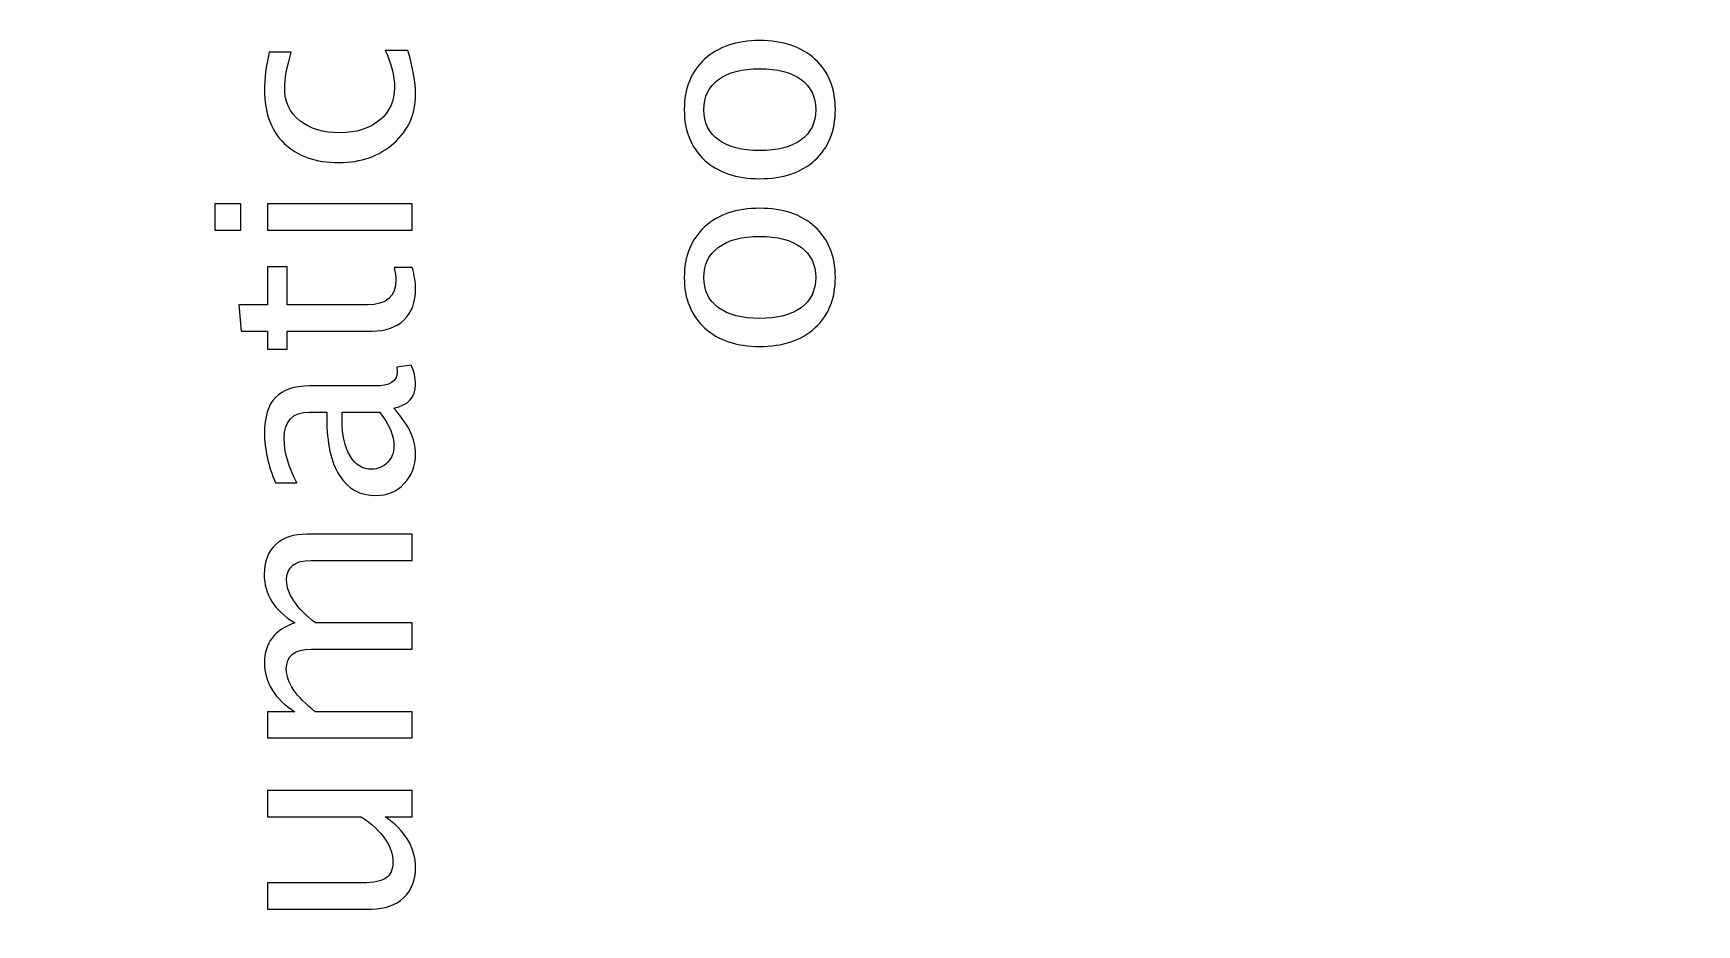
# Model space of a CAD drawing. Header units: centimetres. Extents: x -41.3 to 41.1, y -32.2 to 43.6.
# Drawn here: x 1.27 to 16.73, y -12.83 to -4.54 of the extents above; entities that cross this region are included whole.
import ezdxf

# ---------------------------------------------------------------- set-up
doc = ezdxf.new("R2010")
doc.units = ezdxf.units.CM
doc.header["$MEASUREMENT"] = 0
doc.layers.add('Layer 1', color=7, linetype='Continuous')

msp = doc.modelspace()

# ---------------------------------------------------------------- linework, layer by layer
at = {"layer": 'Layer 1', "color": 4, "lineweight": 53}
msp.add_open_spline([(31.7, -32.2), (31.7, -32.2), (-31.7, -32.2), (-31.7, -32.2), (-31.7, -32.2), (-31.97614, -32.2), (-32.2, -31.97614), (-32.2, -31.7), (-32.2, -31.7), (-32.2, -31.7), (-32.2, 31.7), (-32.2, 31.7), (-32.2, 31.7), (-32.2, 31.97614), (-31.97614, 32.2), (-31.7, 32.2), (-31.7, 32.2), (-31.7, 32.2), (31.7, 32.2), (31.7, 32.2), (31.7, 32.2), (31.97614, 32.2), (32.2, 31.97614), (32.2, 31.7), (32.2, 31.7), (32.2, 31.7), (32.2, -31.7), (32.2, -31.7), (32.2, -31.7), (32.2, -31.97614), (31.97614, -32.2), (31.7, -32.2)], degree=3, knots=[0, 0, 0, 0, 0.11111111, 0.11111111, 0.11111111, 0.11111111, 0.22222222, 0.22222222, 0.22222222, 0.22222222, 0.33333333, 0.33333333, 0.33333333, 0.33333333, 0.44444444, 0.44444444, 0.44444444, 0.44444444, 0.55555556, 0.55555556, 0.55555556, 0.55555556, 0.66666667, 0.66666667, 0.66666667, 0.66666667, 0.77777778, 0.77777778, 0.77777778, 0.77777778, 1, 1, 1, 1], dxfattribs=at)
at = {"layer": 'Layer 1', "color": 30, "lineweight": 53}
msp.add_open_spline([(-30, -30), (-30, -30), (-30, 30), (-30, 30), (-30, 30), (-30, 30), (30, 30), (30, 30), (30, 30), (30, 30), (30, -30), (30, -30), (30, -30), (30, -30), (-30, -30), (-30, -30)], degree=3, knots=[0, 0, 0, 0, 0.2, 0.2, 0.2, 0.2, 0.4, 0.4, 0.4, 0.4, 0.6, 0.6, 0.6, 0.6, 1, 1, 1, 1], dxfattribs=at)
at = {"layer": 'Layer 1'}
for points, knots in [([(8.72447, -5.24643), (8.72447, -5.44413), (8.66139, -5.60076), (8.53524, -5.71591), (8.53524, -5.71591), (8.40909, -5.83149), (8.23764, -5.88906), (8.02131, -5.88906), (8.02131, -5.88906), (7.80541, -5.88906), (7.63439, -5.83149), (7.50866, -5.71591), (7.50866, -5.71591), (7.38293, -5.60076), (7.31985, -5.44413), (7.31985, -5.24643), (7.31985, -5.24643), (7.31985, -5.04873), (7.38293, -4.8921), (7.50866, -4.77695), (7.50866, -4.77695), (7.63439, -4.66138), (7.80541, -4.6038), (8.02131, -4.6038), (8.02131, -4.6038), (8.23764, -4.6038), (8.40909, -4.66138), (8.53524, -4.77695), (8.53524, -4.77695), (8.66139, -4.8921), (8.72447, -5.04873), (8.72447, -5.24643)], [0, 0, 0, 0, 0.11111111, 0.11111111, 0.11111111, 0.11111111, 0.22222222, 0.22222222, 0.22222222, 0.22222222, 0.33333333, 0.33333333, 0.33333333, 0.33333333, 0.44444444, 0.44444444, 0.44444444, 0.44444444, 0.55555556, 0.55555556, 0.55555556, 0.55555556, 0.66666667, 0.66666667, 0.66666667, 0.66666667, 0.77777778, 0.77777778, 0.77777778, 0.77777778, 1, 1, 1, 1]), ([(4.75022, -4.69716), (4.79763, -4.85506), (4.82134, -4.99138), (4.82134, -5.1061), (4.82134, -5.1061), (4.82134, -5.28813), (4.75403, -5.43884), (4.61983, -5.55864), (4.61983, -5.55864), (4.48521, -5.67846), (4.31546, -5.73857), (4.11099, -5.73857), (4.11099, -5.73857), (3.89255, -5.73857), (3.72194, -5.6793), (3.60002, -5.56076), (3.60002, -5.56076), (3.47768, -5.44223), (3.41672, -5.2767), (3.41672, -5.06419), (3.41672, -5.06419), (3.41672, -4.95963), (3.43111, -4.84194), (3.4599, -4.7124), (3.4599, -4.7124), (3.4599, -4.7124), (3.66564, -4.7124), (3.66564, -4.7124), (3.66564, -4.7124), (3.625, -4.84998), (3.60468, -4.96217), (3.60468, -5.04853), (3.60468, -5.04853), (3.60468, -5.17383), (3.65167, -5.27416), (3.74523, -5.34909), (3.74523, -5.34909), (3.83878, -5.42402), (3.96367, -5.4617), (4.11945, -5.4617), (4.11945, -5.4617), (4.27058, -5.4617), (4.3925, -5.42275), (4.48606, -5.34528), (4.48606, -5.34528), (4.57919, -5.26781), (4.62576, -5.16664), (4.62576, -5.04091), (4.62576, -5.04091), (4.62576, -4.92957), (4.59697, -4.81527), (4.5394, -4.69716), (4.5394, -4.69716), (4.5394, -4.69716), (4.75022, -4.69716), (4.75022, -4.69716)], [0, 0, 0, 0, 0.06666667, 0.06666667, 0.06666667, 0.06666667, 0.13333333, 0.13333333, 0.13333333, 0.13333333, 0.2, 0.2, 0.2, 0.2, 0.26666667, 0.26666667, 0.26666667, 0.26666667, 0.33333333, 0.33333333, 0.33333333, 0.33333333, 0.4, 0.4, 0.4, 0.4, 0.46666667, 0.46666667, 0.46666667, 0.46666667, 0.53333333, 0.53333333, 0.53333333, 0.53333333, 0.6, 0.6, 0.6, 0.6, 0.66666667, 0.66666667, 0.66666667, 0.66666667, 0.73333333, 0.73333333, 0.73333333, 0.73333333, 0.8, 0.8, 0.8, 0.8, 0.86666667, 0.86666667, 0.86666667, 0.86666667, 1, 1, 1, 1]), ([(8.54159, -5.24685), (8.54159, -5.1262), (8.49629, -5.03222), (8.40528, -4.96534), (8.40528, -4.96534), (8.31468, -4.89887), (8.18641, -4.86543), (8.02131, -4.86543), (8.02131, -4.86543), (7.85664, -4.86543), (7.72879, -4.89887), (7.6382, -4.96534), (7.6382, -4.96534), (7.54803, -5.03222), (7.50273, -5.1262), (7.50273, -5.24685), (7.50273, -5.24685), (7.50273, -5.36793), (7.54803, -5.46191), (7.6382, -5.52795), (7.6382, -5.52795), (7.72879, -5.59441), (7.85664, -5.62743), (8.02131, -5.62743), (8.02131, -5.62743), (8.18641, -5.62743), (8.31468, -5.59441), (8.40528, -5.52795), (8.40528, -5.52795), (8.49629, -5.46191), (8.54159, -5.36793), (8.54159, -5.24685)], [0, 0, 0, 0, 0.11111111, 0.11111111, 0.11111111, 0.11111111, 0.22222222, 0.22222222, 0.22222222, 0.22222222, 0.33333333, 0.33333333, 0.33333333, 0.33333333, 0.44444444, 0.44444444, 0.44444444, 0.44444444, 0.55555556, 0.55555556, 0.55555556, 0.55555556, 0.66666667, 0.66666667, 0.66666667, 0.66666667, 0.77777778, 0.77777778, 0.77777778, 0.77777778, 1, 1, 1, 1]), ([(3.19828, -6.36595), (3.19828, -6.36595), (2.95444, -6.36595), (2.95444, -6.36595), (2.95444, -6.36595), (2.95444, -6.36595), (2.95444, -6.12211), (2.95444, -6.12211), (2.95444, -6.12211), (2.95444, -6.12211), (3.19828, -6.12211), (3.19828, -6.12211), (3.19828, -6.12211), (3.19828, -6.12211), (3.19828, -6.36595), (3.19828, -6.36595)], [0, 0, 0, 0, 0.2, 0.2, 0.2, 0.2, 0.4, 0.4, 0.4, 0.4, 0.6, 0.6, 0.6, 0.6, 1, 1, 1, 1]), ([(4.79086, -6.36595), (4.79086, -6.36595), (3.44466, -6.36595), (3.44466, -6.36595), (3.44466, -6.36595), (3.44466, -6.36595), (3.44466, -6.12211), (3.44466, -6.12211), (3.44466, -6.12211), (3.44466, -6.12211), (4.79086, -6.12211), (4.79086, -6.12211), (4.79086, -6.12211), (4.79086, -6.12211), (4.79086, -6.36595), (4.79086, -6.36595)], [0, 0, 0, 0, 0.2, 0.2, 0.2, 0.2, 0.4, 0.4, 0.4, 0.4, 0.6, 0.6, 0.6, 0.6, 1, 1, 1, 1]), ([(8.72447, -6.80685), (8.72447, -7.00455), (8.66139, -7.16118), (8.53524, -7.27633), (8.53524, -7.27633), (8.40909, -7.39191), (8.23764, -7.44948), (8.02131, -7.44948), (8.02131, -7.44948), (7.80541, -7.44948), (7.63439, -7.39191), (7.50866, -7.27633), (7.50866, -7.27633), (7.38293, -7.16118), (7.31985, -7.00455), (7.31985, -6.80685), (7.31985, -6.80685), (7.31985, -6.60915), (7.38293, -6.45252), (7.50866, -6.33737), (7.50866, -6.33737), (7.63439, -6.2218), (7.80541, -6.16422), (8.02131, -6.16422), (8.02131, -6.16422), (8.23764, -6.16422), (8.40909, -6.2218), (8.53524, -6.33737), (8.53524, -6.33737), (8.66139, -6.45252), (8.72447, -6.60915), (8.72447, -6.80685)], [0, 0, 0, 0, 0.11111111, 0.11111111, 0.11111111, 0.11111111, 0.22222222, 0.22222222, 0.22222222, 0.22222222, 0.33333333, 0.33333333, 0.33333333, 0.33333333, 0.44444444, 0.44444444, 0.44444444, 0.44444444, 0.55555556, 0.55555556, 0.55555556, 0.55555556, 0.66666667, 0.66666667, 0.66666667, 0.66666667, 0.77777778, 0.77777778, 0.77777778, 0.77777778, 1, 1, 1, 1]), ([(8.54159, -6.80727), (8.54159, -6.68662), (8.49629, -6.59264), (8.40528, -6.52576), (8.40528, -6.52576), (8.31468, -6.45929), (8.18641, -6.42585), (8.02131, -6.42585), (8.02131, -6.42585), (7.85664, -6.42585), (7.72879, -6.45929), (7.6382, -6.52576), (7.6382, -6.52576), (7.54803, -6.59264), (7.50273, -6.68662), (7.50273, -6.80727), (7.50273, -6.80727), (7.50273, -6.92835), (7.54803, -7.02233), (7.6382, -7.08837), (7.6382, -7.08837), (7.72879, -7.15483), (7.85664, -7.18785), (8.02131, -7.18785), (8.02131, -7.18785), (8.18641, -7.18785), (8.31468, -7.15483), (8.40528, -7.08837), (8.40528, -7.08837), (8.49629, -7.02233), (8.54159, -6.92835), (8.54159, -6.80727)], [0, 0, 0, 0, 0.11111111, 0.11111111, 0.11111111, 0.11111111, 0.22222222, 0.22222222, 0.22222222, 0.22222222, 0.33333333, 0.33333333, 0.33333333, 0.33333333, 0.44444444, 0.44444444, 0.44444444, 0.44444444, 0.55555556, 0.55555556, 0.55555556, 0.55555556, 0.66666667, 0.66666667, 0.66666667, 0.66666667, 0.77777778, 0.77777778, 0.77777778, 0.77777778, 1, 1, 1, 1]), ([(4.79044, -6.71393), (4.81118, -6.78928), (4.82134, -6.8549), (4.82134, -6.91036), (4.82134, -6.91036), (4.82134, -7.03482), (4.78578, -7.13176), (4.71466, -7.20119), (4.71466, -7.20119), (4.64354, -7.27104), (4.5449, -7.30575), (4.41833, -7.30575), (4.41833, -7.30575), (4.41833, -7.30575), (3.62754, -7.30575), (3.62754, -7.30575), (3.62754, -7.30575), (3.62754, -7.30575), (3.62754, -7.47425), (3.62754, -7.47425), (3.62754, -7.47425), (3.62754, -7.47425), (3.44466, -7.47425), (3.44466, -7.47425), (3.44466, -7.47425), (3.44466, -7.47425), (3.44466, -7.30575), (3.44466, -7.30575), (3.44466, -7.30575), (3.44466, -7.30575), (3.20124, -7.30575), (3.20124, -7.30575), (3.20124, -7.30575), (3.20124, -7.30575), (3.17796, -7.06191), (3.17796, -7.06191), (3.17796, -7.06191), (3.17796, -7.06191), (3.44466, -7.06191), (3.44466, -7.06191), (3.44466, -7.06191), (3.44466, -7.06191), (3.44466, -6.70885), (3.44466, -6.70885), (3.44466, -6.70885), (3.44466, -6.70885), (3.62754, -6.70885), (3.62754, -6.70885), (3.62754, -6.70885), (3.62754, -6.70885), (3.62754, -7.06191), (3.62754, -7.06191), (3.62754, -7.06191), (3.62754, -7.06191), (4.3743, -7.06191), (4.3743, -7.06191), (4.3743, -7.06191), (4.55041, -7.06191), (4.63846, -6.98529), (4.63846, -6.83246), (4.63846, -6.83246), (4.63846, -6.79987), (4.63296, -6.7605), (4.62237, -6.71393), (4.62237, -6.71393), (4.62237, -6.71393), (4.79044, -6.71393), (4.79044, -6.71393)], [0, 0, 0, 0, 0.05555556, 0.05555556, 0.05555556, 0.05555556, 0.11111111, 0.11111111, 0.11111111, 0.11111111, 0.16666667, 0.16666667, 0.16666667, 0.16666667, 0.22222222, 0.22222222, 0.22222222, 0.22222222, 0.27777778, 0.27777778, 0.27777778, 0.27777778, 0.33333333, 0.33333333, 0.33333333, 0.33333333, 0.38888889, 0.38888889, 0.38888889, 0.38888889, 0.44444444, 0.44444444, 0.44444444, 0.44444444, 0.5, 0.5, 0.5, 0.5, 0.55555556, 0.55555556, 0.55555556, 0.55555556, 0.61111111, 0.61111111, 0.61111111, 0.61111111, 0.66666667, 0.66666667, 0.66666667, 0.66666667, 0.72222222, 0.72222222, 0.72222222, 0.72222222, 0.77777778, 0.77777778, 0.77777778, 0.77777778, 0.83333333, 0.83333333, 0.83333333, 0.83333333, 0.88888889, 0.88888889, 0.88888889, 0.88888889, 1, 1, 1, 1]), ([(4.61941, -8.02459), (4.75403, -8.17106), (4.82134, -8.31203), (4.82134, -8.4475), (4.82134, -8.4475), (4.82134, -8.55883), (4.78663, -8.65154), (4.71678, -8.72478), (4.71678, -8.72478), (4.64693, -8.79845), (4.55887, -8.83528), (4.45262, -8.83528), (4.45262, -8.83528), (4.30572, -8.83528), (4.19269, -8.77347), (4.11395, -8.64985), (4.11395, -8.64985), (4.03521, -8.52624), (3.99584, -8.34886), (3.99584, -8.11772), (3.99584, -8.11772), (3.99584, -8.11772), (3.99584, -8.06057), (3.99584, -8.06057), (3.99584, -8.06057), (3.99584, -8.06057), (3.8337, -8.06057), (3.8337, -8.06057), (3.8337, -8.06057), (3.67749, -8.06057), (3.5996, -8.14185), (3.5996, -8.30483), (3.5996, -8.30483), (3.5996, -8.43099), (3.63939, -8.56899), (3.71898, -8.71843), (3.71898, -8.71843), (3.71898, -8.71843), (3.51832, -8.71843), (3.51832, -8.71843), (3.51832, -8.71843), (3.45059, -8.55418), (3.41672, -8.39924), (3.41672, -8.25403), (3.41672, -8.25403), (3.41672, -8.1046), (3.45059, -7.99411), (3.51874, -7.92341), (3.51874, -7.92341), (3.5869, -7.85229), (3.69189, -7.81673), (3.8337, -7.81673), (3.8337, -7.81673), (3.8337, -7.81673), (4.44203, -7.81673), (4.44203, -7.81673), (4.44203, -7.81673), (4.58131, -7.81673), (4.65116, -7.77397), (4.65116, -7.68804), (4.65116, -7.68804), (4.65116, -7.67745), (4.64947, -7.66179), (4.64608, -7.64105), (4.64608, -7.64105), (4.64608, -7.64105), (4.78155, -7.62369), (4.78155, -7.62369), (4.78155, -7.62369), (4.80822, -7.67915), (4.82134, -7.74011), (4.82134, -7.80699), (4.82134, -7.80699), (4.82134, -7.92087), (4.75403, -7.99326), (4.61941, -8.02459)], [0, 0, 0, 0, 0.05, 0.05, 0.05, 0.05, 0.1, 0.1, 0.1, 0.1, 0.15, 0.15, 0.15, 0.15, 0.2, 0.2, 0.2, 0.2, 0.25, 0.25, 0.25, 0.25, 0.3, 0.3, 0.3, 0.3, 0.35, 0.35, 0.35, 0.35, 0.4, 0.4, 0.4, 0.4, 0.45, 0.45, 0.45, 0.45, 0.5, 0.5, 0.5, 0.5, 0.55, 0.55, 0.55, 0.55, 0.6, 0.6, 0.6, 0.6, 0.65, 0.65, 0.65, 0.65, 0.7, 0.7, 0.7, 0.7, 0.75, 0.75, 0.75, 0.75, 0.8, 0.8, 0.8, 0.8, 0.85, 0.85, 0.85, 0.85, 0.9, 0.9, 0.9, 0.9, 1, 1, 1, 1]), ([(4.48648, -8.06057), (4.48648, -8.06057), (4.14062, -8.06057), (4.14062, -8.06057), (4.14062, -8.06057), (4.14062, -8.06057), (4.13808, -8.13889), (4.13808, -8.13889), (4.13808, -8.13889), (4.13808, -8.27435), (4.16306, -8.38357), (4.21301, -8.46697), (4.21301, -8.46697), (4.26339, -8.54994), (4.32985, -8.59143), (4.41282, -8.59143), (4.41282, -8.59143), (4.47082, -8.59143), (4.51993, -8.57069), (4.56014, -8.52962), (4.56014, -8.52962), (4.60036, -8.48814), (4.62068, -8.43776), (4.62068, -8.37807), (4.62068, -8.37807), (4.62068, -8.27647), (4.57581, -8.17064), (4.48648, -8.06057)], [0, 0, 0, 0, 0.125, 0.125, 0.125, 0.125, 0.25, 0.25, 0.25, 0.25, 0.375, 0.375, 0.375, 0.375, 0.5, 0.5, 0.5, 0.5, 0.625, 0.625, 0.625, 0.625, 0.75, 0.75, 0.75, 0.75, 1, 1, 1, 1]), ([(4.79086, -11.08996), (4.79086, -11.08996), (3.44466, -11.08996), (3.44466, -11.08996), (3.44466, -11.08996), (3.44466, -11.08996), (3.44466, -10.84612), (3.44466, -10.84612), (3.44466, -10.84612), (3.44466, -10.84612), (3.69908, -10.84612), (3.69908, -10.84612), (3.69908, -10.84612), (3.5107, -10.72716), (3.41672, -10.57476), (3.41672, -10.38807), (3.41672, -10.38807), (3.41672, -10.20816), (3.5107, -10.08581), (3.69908, -10.02062), (3.69908, -10.02062), (3.50901, -9.90504), (3.41418, -9.75433), (3.41418, -9.56934), (3.41418, -9.56934), (3.41418, -9.45123), (3.44889, -9.35936), (3.51874, -9.29375), (3.51874, -9.29375), (3.58859, -9.22813), (3.68638, -9.19511), (3.81211, -9.19511), (3.81211, -9.19511), (3.81211, -9.19511), (4.79086, -9.19511), (4.79086, -9.19511), (4.79086, -9.19511), (4.79086, -9.19511), (4.79086, -9.43895), (4.79086, -9.43895), (4.79086, -9.43895), (4.79086, -9.43895), (3.85233, -9.43895), (3.85233, -9.43895), (3.85233, -9.43895), (3.69908, -9.43895), (3.62246, -9.49991), (3.62246, -9.62183), (3.62246, -9.62183), (3.62246, -9.74841), (3.71178, -9.88133), (3.89085, -10.02062), (3.89085, -10.02062), (3.89085, -10.02062), (4.79086, -10.02062), (4.79086, -10.02062), (4.79086, -10.02062), (4.79086, -10.02062), (4.79086, -10.26446), (4.79086, -10.26446), (4.79086, -10.26446), (4.79086, -10.26446), (3.85148, -10.26446), (3.85148, -10.26446), (3.85148, -10.26446), (3.69697, -10.26446), (3.61992, -10.32627), (3.61992, -10.4503), (3.61992, -10.4503), (3.61992, -10.57349), (3.70967, -10.70557), (3.88958, -10.84612), (3.88958, -10.84612), (3.88958, -10.84612), (4.79086, -10.84612), (4.79086, -10.84612), (4.79086, -10.84612), (4.79086, -10.84612), (4.79086, -11.08996), (4.79086, -11.08996)], [0, 0, 0, 0, 0.04761905, 0.04761905, 0.04761905, 0.04761905, 0.0952381, 0.0952381, 0.0952381, 0.0952381, 0.14285714, 0.14285714, 0.14285714, 0.14285714, 0.19047619, 0.19047619, 0.19047619, 0.19047619, 0.23809524, 0.23809524, 0.23809524, 0.23809524, 0.28571429, 0.28571429, 0.28571429, 0.28571429, 0.33333333, 0.33333333, 0.33333333, 0.33333333, 0.38095238, 0.38095238, 0.38095238, 0.38095238, 0.42857143, 0.42857143, 0.42857143, 0.42857143, 0.47619048, 0.47619048, 0.47619048, 0.47619048, 0.52380952, 0.52380952, 0.52380952, 0.52380952, 0.57142857, 0.57142857, 0.57142857, 0.57142857, 0.61904762, 0.61904762, 0.61904762, 0.61904762, 0.66666667, 0.66666667, 0.66666667, 0.66666667, 0.71428571, 0.71428571, 0.71428571, 0.71428571, 0.76190476, 0.76190476, 0.76190476, 0.76190476, 0.80952381, 0.80952381, 0.80952381, 0.80952381, 0.85714286, 0.85714286, 0.85714286, 0.85714286, 0.9047619, 0.9047619, 0.9047619, 0.9047619, 1, 1, 1, 1]), ([(4.79086, -11.82318), (4.79086, -11.82318), (4.53771, -11.82318), (4.53771, -11.82318), (4.53771, -11.82318), (4.72694, -11.95314), (4.82134, -12.11105), (4.82134, -12.29647), (4.82134, -12.29647), (4.82134, -12.41415), (4.78451, -12.50771), (4.71043, -12.57714), (4.71043, -12.57714), (4.63634, -12.64699), (4.53686, -12.6817), (4.41113, -12.6817), (4.41113, -12.6817), (4.41113, -12.6817), (3.44466, -12.6817), (3.44466, -12.6817), (3.44466, -12.6817), (3.44466, -12.6817), (3.44466, -12.43786), (3.44466, -12.43786), (3.44466, -12.43786), (3.44466, -12.43786), (4.33154, -12.43786), (4.33154, -12.43786), (4.33154, -12.43786), (4.43272, -12.43786), (4.50426, -12.42304), (4.5466, -12.39383), (4.5466, -12.39383), (4.58935, -12.3642), (4.61052, -12.31509), (4.61052, -12.24609), (4.61052, -12.24609), (4.61052, -12.09708), (4.51273, -11.95568), (4.31673, -11.82318), (4.31673, -11.82318), (4.31673, -11.82318), (3.44466, -11.82318), (3.44466, -11.82318), (3.44466, -11.82318), (3.44466, -11.82318), (3.44466, -11.57934), (3.44466, -11.57934), (3.44466, -11.57934), (3.44466, -11.57934), (4.79086, -11.57934), (4.79086, -11.57934), (4.79086, -11.57934), (4.79086, -11.57934), (4.79086, -11.82318), (4.79086, -11.82318)], [0, 0, 0, 0, 0.06666667, 0.06666667, 0.06666667, 0.06666667, 0.13333333, 0.13333333, 0.13333333, 0.13333333, 0.2, 0.2, 0.2, 0.2, 0.26666667, 0.26666667, 0.26666667, 0.26666667, 0.33333333, 0.33333333, 0.33333333, 0.33333333, 0.4, 0.4, 0.4, 0.4, 0.46666667, 0.46666667, 0.46666667, 0.46666667, 0.53333333, 0.53333333, 0.53333333, 0.53333333, 0.6, 0.6, 0.6, 0.6, 0.66666667, 0.66666667, 0.66666667, 0.66666667, 0.73333333, 0.73333333, 0.73333333, 0.73333333, 0.8, 0.8, 0.8, 0.8, 0.86666667, 0.86666667, 0.86666667, 0.86666667, 1, 1, 1, 1])]:
    msp.add_open_spline(points, degree=3, knots=knots, dxfattribs=at)
at = {"layer": 'Layer 1', "color": 30, "lineweight": 9}
for points, knots in [([(8.72447, -5.24643), (8.72447, -5.44413), (8.66139, -5.60076), (8.53524, -5.71591), (8.53524, -5.71591), (8.40909, -5.83149), (8.23764, -5.88906), (8.02131, -5.88906), (8.02131, -5.88906), (7.80541, -5.88906), (7.63439, -5.83149), (7.50866, -5.71591), (7.50866, -5.71591), (7.38293, -5.60076), (7.31985, -5.44413), (7.31985, -5.24643), (7.31985, -5.24643), (7.31985, -5.04873), (7.38293, -4.8921), (7.50866, -4.77695), (7.50866, -4.77695), (7.63439, -4.66138), (7.80541, -4.6038), (8.02131, -4.6038), (8.02131, -4.6038), (8.23764, -4.6038), (8.40909, -4.66138), (8.53524, -4.77695), (8.53524, -4.77695), (8.66139, -4.8921), (8.72447, -5.04873), (8.72447, -5.24643)], [0, 0, 0, 0, 0.11111111, 0.11111111, 0.11111111, 0.11111111, 0.22222222, 0.22222222, 0.22222222, 0.22222222, 0.33333333, 0.33333333, 0.33333333, 0.33333333, 0.44444444, 0.44444444, 0.44444444, 0.44444444, 0.55555556, 0.55555556, 0.55555556, 0.55555556, 0.66666667, 0.66666667, 0.66666667, 0.66666667, 0.77777778, 0.77777778, 0.77777778, 0.77777778, 1, 1, 1, 1]), ([(4.75022, -4.69716), (4.79763, -4.85506), (4.82134, -4.99138), (4.82134, -5.1061), (4.82134, -5.1061), (4.82134, -5.28813), (4.75403, -5.43884), (4.61983, -5.55864), (4.61983, -5.55864), (4.48521, -5.67846), (4.31546, -5.73857), (4.11099, -5.73857), (4.11099, -5.73857), (3.89255, -5.73857), (3.72194, -5.6793), (3.60002, -5.56076), (3.60002, -5.56076), (3.47768, -5.44223), (3.41672, -5.2767), (3.41672, -5.06419), (3.41672, -5.06419), (3.41672, -4.95963), (3.43111, -4.84194), (3.4599, -4.7124), (3.4599, -4.7124), (3.4599, -4.7124), (3.66564, -4.7124), (3.66564, -4.7124), (3.66564, -4.7124), (3.625, -4.84998), (3.60468, -4.96217), (3.60468, -5.04853), (3.60468, -5.04853), (3.60468, -5.17383), (3.65167, -5.27416), (3.74523, -5.34909), (3.74523, -5.34909), (3.83878, -5.42402), (3.96367, -5.4617), (4.11945, -5.4617), (4.11945, -5.4617), (4.27058, -5.4617), (4.3925, -5.42275), (4.48606, -5.34528), (4.48606, -5.34528), (4.57919, -5.26781), (4.62576, -5.16664), (4.62576, -5.04091), (4.62576, -5.04091), (4.62576, -4.92957), (4.59697, -4.81527), (4.5394, -4.69716), (4.5394, -4.69716), (4.5394, -4.69716), (4.75022, -4.69716), (4.75022, -4.69716)], [0, 0, 0, 0, 0.06666667, 0.06666667, 0.06666667, 0.06666667, 0.13333333, 0.13333333, 0.13333333, 0.13333333, 0.2, 0.2, 0.2, 0.2, 0.26666667, 0.26666667, 0.26666667, 0.26666667, 0.33333333, 0.33333333, 0.33333333, 0.33333333, 0.4, 0.4, 0.4, 0.4, 0.46666667, 0.46666667, 0.46666667, 0.46666667, 0.53333333, 0.53333333, 0.53333333, 0.53333333, 0.6, 0.6, 0.6, 0.6, 0.66666667, 0.66666667, 0.66666667, 0.66666667, 0.73333333, 0.73333333, 0.73333333, 0.73333333, 0.8, 0.8, 0.8, 0.8, 0.86666667, 0.86666667, 0.86666667, 0.86666667, 1, 1, 1, 1]), ([(8.54159, -5.24685), (8.54159, -5.1262), (8.49629, -5.03222), (8.40528, -4.96534), (8.40528, -4.96534), (8.31468, -4.89887), (8.18641, -4.86543), (8.02131, -4.86543), (8.02131, -4.86543), (7.85664, -4.86543), (7.72879, -4.89887), (7.6382, -4.96534), (7.6382, -4.96534), (7.54803, -5.03222), (7.50273, -5.1262), (7.50273, -5.24685), (7.50273, -5.24685), (7.50273, -5.36793), (7.54803, -5.46191), (7.6382, -5.52795), (7.6382, -5.52795), (7.72879, -5.59441), (7.85664, -5.62743), (8.02131, -5.62743), (8.02131, -5.62743), (8.18641, -5.62743), (8.31468, -5.59441), (8.40528, -5.52795), (8.40528, -5.52795), (8.49629, -5.46191), (8.54159, -5.36793), (8.54159, -5.24685)], [0, 0, 0, 0, 0.11111111, 0.11111111, 0.11111111, 0.11111111, 0.22222222, 0.22222222, 0.22222222, 0.22222222, 0.33333333, 0.33333333, 0.33333333, 0.33333333, 0.44444444, 0.44444444, 0.44444444, 0.44444444, 0.55555556, 0.55555556, 0.55555556, 0.55555556, 0.66666667, 0.66666667, 0.66666667, 0.66666667, 0.77777778, 0.77777778, 0.77777778, 0.77777778, 1, 1, 1, 1]), ([(3.19828, -6.36595), (3.19828, -6.36595), (2.95444, -6.36595), (2.95444, -6.36595), (2.95444, -6.36595), (2.95444, -6.36595), (2.95444, -6.12211), (2.95444, -6.12211), (2.95444, -6.12211), (2.95444, -6.12211), (3.19828, -6.12211), (3.19828, -6.12211), (3.19828, -6.12211), (3.19828, -6.12211), (3.19828, -6.36595), (3.19828, -6.36595)], [0, 0, 0, 0, 0.2, 0.2, 0.2, 0.2, 0.4, 0.4, 0.4, 0.4, 0.6, 0.6, 0.6, 0.6, 1, 1, 1, 1]), ([(4.79086, -6.36595), (4.79086, -6.36595), (3.44466, -6.36595), (3.44466, -6.36595), (3.44466, -6.36595), (3.44466, -6.36595), (3.44466, -6.12211), (3.44466, -6.12211), (3.44466, -6.12211), (3.44466, -6.12211), (4.79086, -6.12211), (4.79086, -6.12211), (4.79086, -6.12211), (4.79086, -6.12211), (4.79086, -6.36595), (4.79086, -6.36595)], [0, 0, 0, 0, 0.2, 0.2, 0.2, 0.2, 0.4, 0.4, 0.4, 0.4, 0.6, 0.6, 0.6, 0.6, 1, 1, 1, 1]), ([(8.72447, -6.80685), (8.72447, -7.00455), (8.66139, -7.16118), (8.53524, -7.27633), (8.53524, -7.27633), (8.40909, -7.39191), (8.23764, -7.44948), (8.02131, -7.44948), (8.02131, -7.44948), (7.80541, -7.44948), (7.63439, -7.39191), (7.50866, -7.27633), (7.50866, -7.27633), (7.38293, -7.16118), (7.31985, -7.00455), (7.31985, -6.80685), (7.31985, -6.80685), (7.31985, -6.60915), (7.38293, -6.45252), (7.50866, -6.33737), (7.50866, -6.33737), (7.63439, -6.2218), (7.80541, -6.16422), (8.02131, -6.16422), (8.02131, -6.16422), (8.23764, -6.16422), (8.40909, -6.2218), (8.53524, -6.33737), (8.53524, -6.33737), (8.66139, -6.45252), (8.72447, -6.60915), (8.72447, -6.80685)], [0, 0, 0, 0, 0.11111111, 0.11111111, 0.11111111, 0.11111111, 0.22222222, 0.22222222, 0.22222222, 0.22222222, 0.33333333, 0.33333333, 0.33333333, 0.33333333, 0.44444444, 0.44444444, 0.44444444, 0.44444444, 0.55555556, 0.55555556, 0.55555556, 0.55555556, 0.66666667, 0.66666667, 0.66666667, 0.66666667, 0.77777778, 0.77777778, 0.77777778, 0.77777778, 1, 1, 1, 1]), ([(8.54159, -6.80727), (8.54159, -6.68662), (8.49629, -6.59264), (8.40528, -6.52576), (8.40528, -6.52576), (8.31468, -6.45929), (8.18641, -6.42585), (8.02131, -6.42585), (8.02131, -6.42585), (7.85664, -6.42585), (7.72879, -6.45929), (7.6382, -6.52576), (7.6382, -6.52576), (7.54803, -6.59264), (7.50273, -6.68662), (7.50273, -6.80727), (7.50273, -6.80727), (7.50273, -6.92835), (7.54803, -7.02233), (7.6382, -7.08837), (7.6382, -7.08837), (7.72879, -7.15483), (7.85664, -7.18785), (8.02131, -7.18785), (8.02131, -7.18785), (8.18641, -7.18785), (8.31468, -7.15483), (8.40528, -7.08837), (8.40528, -7.08837), (8.49629, -7.02233), (8.54159, -6.92835), (8.54159, -6.80727)], [0, 0, 0, 0, 0.11111111, 0.11111111, 0.11111111, 0.11111111, 0.22222222, 0.22222222, 0.22222222, 0.22222222, 0.33333333, 0.33333333, 0.33333333, 0.33333333, 0.44444444, 0.44444444, 0.44444444, 0.44444444, 0.55555556, 0.55555556, 0.55555556, 0.55555556, 0.66666667, 0.66666667, 0.66666667, 0.66666667, 0.77777778, 0.77777778, 0.77777778, 0.77777778, 1, 1, 1, 1]), ([(4.79044, -6.71393), (4.81118, -6.78928), (4.82134, -6.8549), (4.82134, -6.91036), (4.82134, -6.91036), (4.82134, -7.03482), (4.78578, -7.13176), (4.71466, -7.20119), (4.71466, -7.20119), (4.64354, -7.27104), (4.5449, -7.30575), (4.41833, -7.30575), (4.41833, -7.30575), (4.41833, -7.30575), (3.62754, -7.30575), (3.62754, -7.30575), (3.62754, -7.30575), (3.62754, -7.30575), (3.62754, -7.47425), (3.62754, -7.47425), (3.62754, -7.47425), (3.62754, -7.47425), (3.44466, -7.47425), (3.44466, -7.47425), (3.44466, -7.47425), (3.44466, -7.47425), (3.44466, -7.30575), (3.44466, -7.30575), (3.44466, -7.30575), (3.44466, -7.30575), (3.20124, -7.30575), (3.20124, -7.30575), (3.20124, -7.30575), (3.20124, -7.30575), (3.17796, -7.06191), (3.17796, -7.06191), (3.17796, -7.06191), (3.17796, -7.06191), (3.44466, -7.06191), (3.44466, -7.06191), (3.44466, -7.06191), (3.44466, -7.06191), (3.44466, -6.70885), (3.44466, -6.70885), (3.44466, -6.70885), (3.44466, -6.70885), (3.62754, -6.70885), (3.62754, -6.70885), (3.62754, -6.70885), (3.62754, -6.70885), (3.62754, -7.06191), (3.62754, -7.06191), (3.62754, -7.06191), (3.62754, -7.06191), (4.3743, -7.06191), (4.3743, -7.06191), (4.3743, -7.06191), (4.55041, -7.06191), (4.63846, -6.98529), (4.63846, -6.83246), (4.63846, -6.83246), (4.63846, -6.79987), (4.63296, -6.7605), (4.62237, -6.71393), (4.62237, -6.71393), (4.62237, -6.71393), (4.79044, -6.71393), (4.79044, -6.71393)], [0, 0, 0, 0, 0.05555556, 0.05555556, 0.05555556, 0.05555556, 0.11111111, 0.11111111, 0.11111111, 0.11111111, 0.16666667, 0.16666667, 0.16666667, 0.16666667, 0.22222222, 0.22222222, 0.22222222, 0.22222222, 0.27777778, 0.27777778, 0.27777778, 0.27777778, 0.33333333, 0.33333333, 0.33333333, 0.33333333, 0.38888889, 0.38888889, 0.38888889, 0.38888889, 0.44444444, 0.44444444, 0.44444444, 0.44444444, 0.5, 0.5, 0.5, 0.5, 0.55555556, 0.55555556, 0.55555556, 0.55555556, 0.61111111, 0.61111111, 0.61111111, 0.61111111, 0.66666667, 0.66666667, 0.66666667, 0.66666667, 0.72222222, 0.72222222, 0.72222222, 0.72222222, 0.77777778, 0.77777778, 0.77777778, 0.77777778, 0.83333333, 0.83333333, 0.83333333, 0.83333333, 0.88888889, 0.88888889, 0.88888889, 0.88888889, 1, 1, 1, 1]), ([(4.61941, -8.02459), (4.75403, -8.17106), (4.82134, -8.31203), (4.82134, -8.4475), (4.82134, -8.4475), (4.82134, -8.55883), (4.78663, -8.65154), (4.71678, -8.72478), (4.71678, -8.72478), (4.64693, -8.79845), (4.55887, -8.83528), (4.45262, -8.83528), (4.45262, -8.83528), (4.30572, -8.83528), (4.19269, -8.77347), (4.11395, -8.64985), (4.11395, -8.64985), (4.03521, -8.52624), (3.99584, -8.34886), (3.99584, -8.11772), (3.99584, -8.11772), (3.99584, -8.11772), (3.99584, -8.06057), (3.99584, -8.06057), (3.99584, -8.06057), (3.99584, -8.06057), (3.8337, -8.06057), (3.8337, -8.06057), (3.8337, -8.06057), (3.67749, -8.06057), (3.5996, -8.14185), (3.5996, -8.30483), (3.5996, -8.30483), (3.5996, -8.43099), (3.63939, -8.56899), (3.71898, -8.71843), (3.71898, -8.71843), (3.71898, -8.71843), (3.51832, -8.71843), (3.51832, -8.71843), (3.51832, -8.71843), (3.45059, -8.55418), (3.41672, -8.39924), (3.41672, -8.25403), (3.41672, -8.25403), (3.41672, -8.1046), (3.45059, -7.99411), (3.51874, -7.92341), (3.51874, -7.92341), (3.5869, -7.85229), (3.69189, -7.81673), (3.8337, -7.81673), (3.8337, -7.81673), (3.8337, -7.81673), (4.44203, -7.81673), (4.44203, -7.81673), (4.44203, -7.81673), (4.58131, -7.81673), (4.65116, -7.77397), (4.65116, -7.68804), (4.65116, -7.68804), (4.65116, -7.67745), (4.64947, -7.66179), (4.64608, -7.64105), (4.64608, -7.64105), (4.64608, -7.64105), (4.78155, -7.62369), (4.78155, -7.62369), (4.78155, -7.62369), (4.80822, -7.67915), (4.82134, -7.74011), (4.82134, -7.80699), (4.82134, -7.80699), (4.82134, -7.92087), (4.75403, -7.99326), (4.61941, -8.02459)], [0, 0, 0, 0, 0.05, 0.05, 0.05, 0.05, 0.1, 0.1, 0.1, 0.1, 0.15, 0.15, 0.15, 0.15, 0.2, 0.2, 0.2, 0.2, 0.25, 0.25, 0.25, 0.25, 0.3, 0.3, 0.3, 0.3, 0.35, 0.35, 0.35, 0.35, 0.4, 0.4, 0.4, 0.4, 0.45, 0.45, 0.45, 0.45, 0.5, 0.5, 0.5, 0.5, 0.55, 0.55, 0.55, 0.55, 0.6, 0.6, 0.6, 0.6, 0.65, 0.65, 0.65, 0.65, 0.7, 0.7, 0.7, 0.7, 0.75, 0.75, 0.75, 0.75, 0.8, 0.8, 0.8, 0.8, 0.85, 0.85, 0.85, 0.85, 0.9, 0.9, 0.9, 0.9, 1, 1, 1, 1]), ([(4.48648, -8.06057), (4.48648, -8.06057), (4.14062, -8.06057), (4.14062, -8.06057), (4.14062, -8.06057), (4.14062, -8.06057), (4.13808, -8.13889), (4.13808, -8.13889), (4.13808, -8.13889), (4.13808, -8.27435), (4.16306, -8.38357), (4.21301, -8.46697), (4.21301, -8.46697), (4.26339, -8.54994), (4.32985, -8.59143), (4.41282, -8.59143), (4.41282, -8.59143), (4.47082, -8.59143), (4.51993, -8.57069), (4.56014, -8.52962), (4.56014, -8.52962), (4.60036, -8.48814), (4.62068, -8.43776), (4.62068, -8.37807), (4.62068, -8.37807), (4.62068, -8.27647), (4.57581, -8.17064), (4.48648, -8.06057)], [0, 0, 0, 0, 0.125, 0.125, 0.125, 0.125, 0.25, 0.25, 0.25, 0.25, 0.375, 0.375, 0.375, 0.375, 0.5, 0.5, 0.5, 0.5, 0.625, 0.625, 0.625, 0.625, 0.75, 0.75, 0.75, 0.75, 1, 1, 1, 1]), ([(4.79086, -11.08996), (4.79086, -11.08996), (3.44466, -11.08996), (3.44466, -11.08996), (3.44466, -11.08996), (3.44466, -11.08996), (3.44466, -10.84612), (3.44466, -10.84612), (3.44466, -10.84612), (3.44466, -10.84612), (3.69908, -10.84612), (3.69908, -10.84612), (3.69908, -10.84612), (3.5107, -10.72716), (3.41672, -10.57476), (3.41672, -10.38807), (3.41672, -10.38807), (3.41672, -10.20816), (3.5107, -10.08581), (3.69908, -10.02062), (3.69908, -10.02062), (3.50901, -9.90504), (3.41418, -9.75433), (3.41418, -9.56934), (3.41418, -9.56934), (3.41418, -9.45123), (3.44889, -9.35936), (3.51874, -9.29375), (3.51874, -9.29375), (3.58859, -9.22813), (3.68638, -9.19511), (3.81211, -9.19511), (3.81211, -9.19511), (3.81211, -9.19511), (4.79086, -9.19511), (4.79086, -9.19511), (4.79086, -9.19511), (4.79086, -9.19511), (4.79086, -9.43895), (4.79086, -9.43895), (4.79086, -9.43895), (4.79086, -9.43895), (3.85233, -9.43895), (3.85233, -9.43895), (3.85233, -9.43895), (3.69908, -9.43895), (3.62246, -9.49991), (3.62246, -9.62183), (3.62246, -9.62183), (3.62246, -9.74841), (3.71178, -9.88133), (3.89085, -10.02062), (3.89085, -10.02062), (3.89085, -10.02062), (4.79086, -10.02062), (4.79086, -10.02062), (4.79086, -10.02062), (4.79086, -10.02062), (4.79086, -10.26446), (4.79086, -10.26446), (4.79086, -10.26446), (4.79086, -10.26446), (3.85148, -10.26446), (3.85148, -10.26446), (3.85148, -10.26446), (3.69697, -10.26446), (3.61992, -10.32627), (3.61992, -10.4503), (3.61992, -10.4503), (3.61992, -10.57349), (3.70967, -10.70557), (3.88958, -10.84612), (3.88958, -10.84612), (3.88958, -10.84612), (4.79086, -10.84612), (4.79086, -10.84612), (4.79086, -10.84612), (4.79086, -10.84612), (4.79086, -11.08996), (4.79086, -11.08996)], [0, 0, 0, 0, 0.04761905, 0.04761905, 0.04761905, 0.04761905, 0.0952381, 0.0952381, 0.0952381, 0.0952381, 0.14285714, 0.14285714, 0.14285714, 0.14285714, 0.19047619, 0.19047619, 0.19047619, 0.19047619, 0.23809524, 0.23809524, 0.23809524, 0.23809524, 0.28571429, 0.28571429, 0.28571429, 0.28571429, 0.33333333, 0.33333333, 0.33333333, 0.33333333, 0.38095238, 0.38095238, 0.38095238, 0.38095238, 0.42857143, 0.42857143, 0.42857143, 0.42857143, 0.47619048, 0.47619048, 0.47619048, 0.47619048, 0.52380952, 0.52380952, 0.52380952, 0.52380952, 0.57142857, 0.57142857, 0.57142857, 0.57142857, 0.61904762, 0.61904762, 0.61904762, 0.61904762, 0.66666667, 0.66666667, 0.66666667, 0.66666667, 0.71428571, 0.71428571, 0.71428571, 0.71428571, 0.76190476, 0.76190476, 0.76190476, 0.76190476, 0.80952381, 0.80952381, 0.80952381, 0.80952381, 0.85714286, 0.85714286, 0.85714286, 0.85714286, 0.9047619, 0.9047619, 0.9047619, 0.9047619, 1, 1, 1, 1]), ([(4.79086, -11.82318), (4.79086, -11.82318), (4.53771, -11.82318), (4.53771, -11.82318), (4.53771, -11.82318), (4.72694, -11.95314), (4.82134, -12.11105), (4.82134, -12.29647), (4.82134, -12.29647), (4.82134, -12.41415), (4.78451, -12.50771), (4.71043, -12.57714), (4.71043, -12.57714), (4.63634, -12.64699), (4.53686, -12.6817), (4.41113, -12.6817), (4.41113, -12.6817), (4.41113, -12.6817), (3.44466, -12.6817), (3.44466, -12.6817), (3.44466, -12.6817), (3.44466, -12.6817), (3.44466, -12.43786), (3.44466, -12.43786), (3.44466, -12.43786), (3.44466, -12.43786), (4.33154, -12.43786), (4.33154, -12.43786), (4.33154, -12.43786), (4.43272, -12.43786), (4.50426, -12.42304), (4.5466, -12.39383), (4.5466, -12.39383), (4.58935, -12.3642), (4.61052, -12.31509), (4.61052, -12.24609), (4.61052, -12.24609), (4.61052, -12.09708), (4.51273, -11.95568), (4.31673, -11.82318), (4.31673, -11.82318), (4.31673, -11.82318), (3.44466, -11.82318), (3.44466, -11.82318), (3.44466, -11.82318), (3.44466, -11.82318), (3.44466, -11.57934), (3.44466, -11.57934), (3.44466, -11.57934), (3.44466, -11.57934), (4.79086, -11.57934), (4.79086, -11.57934), (4.79086, -11.57934), (4.79086, -11.57934), (4.79086, -11.82318), (4.79086, -11.82318)], [0, 0, 0, 0, 0.06666667, 0.06666667, 0.06666667, 0.06666667, 0.13333333, 0.13333333, 0.13333333, 0.13333333, 0.2, 0.2, 0.2, 0.2, 0.26666667, 0.26666667, 0.26666667, 0.26666667, 0.33333333, 0.33333333, 0.33333333, 0.33333333, 0.4, 0.4, 0.4, 0.4, 0.46666667, 0.46666667, 0.46666667, 0.46666667, 0.53333333, 0.53333333, 0.53333333, 0.53333333, 0.6, 0.6, 0.6, 0.6, 0.66666667, 0.66666667, 0.66666667, 0.66666667, 0.73333333, 0.73333333, 0.73333333, 0.73333333, 0.8, 0.8, 0.8, 0.8, 0.86666667, 0.86666667, 0.86666667, 0.86666667, 1, 1, 1, 1])]:
    msp.add_open_spline(points, degree=3, knots=knots, dxfattribs=at)

doc.saveas('drawing.dxf')
